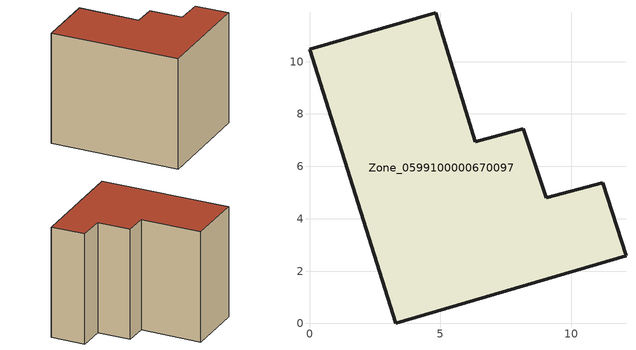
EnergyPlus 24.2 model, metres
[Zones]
Zone_0599100000670097
 floor ground (C_G): 6.33,6.95 8.17,7.43 9.05,4.79 11.2,5.38 12.09,2.59 3.3,0 0,10.48 4.83,11.88 z0
 wall outside (C_F): 3.3,0 12.09,2.59 11.2,5.38 9.05,4.79 8.17,7.43 6.33,6.95 4.83,11.88 0,10.48 3.3,0 z0:9.64
 roof outside (C_R): 4.83,11.88 0,10.48 3.3,0 12.09,2.59 11.2,5.38 9.05,4.79 8.17,7.43 6.33,6.95 z9.64
[BUILDING]
Pand.0599100000670097: North Axis=0; Terrain=City; Loads Convergence Tolerance Value=0.04; Temperature Convergence Tolerance Value=0.4; Solar Distribution=FullExterior; Maximum Number of Warmup Days=25; Minimum Number of Warmup Days=1
[Site:Location]
Rotterdam.The.Hague.AP_ZH_NLD Design_Conditions: Latitude=51.96; Longitude=4.45; Time Zone=1; Elevation=-4.5
[SITE:GROUNDTEMPERATURE:BUILDINGSURFACE]
18, 18, 18, 18, 18, 18, 18, 18, 18, 18, 18, 18
[MATERIAL] Thermal Absorptance=0.9; Solar Absorptance=0.7; Visible Absorptance=0.7
Name | Roughness | Thickness | Conductivity | Density | Specific Heat
G.TI.1946 | MediumSmooth | 0.15 | 1 | 540 | 1210
F.TI.1946 | Rough | 0.3 | 0.857143 | 1920 | 840
R.TI.1946 | MediumRough | 0.2 | 0.1 | 1500 | 1000
[CONSTRUCTION]
C_G: G.TI.1946
C_F: F.TI.1946
C_R: R.TI.1946
[ZONE]
Zone_0599100000670097: Type=1; Multiplier=1; Ceiling Height=Autocalculate; Volume=Autocalculate; Floor Area=autocalculate; Part of Total Floor Area=Yes
[ZONEINFILTRATION:DESIGNFLOWRATE]
Infil_Zone_0599100000670097: Zone or ZoneList or Space or SpaceList=Zone_0599100000670097; Schedule=AlwaysOn; Design Flow Rate Calculation Method=Flow/Area; Flow Rate per Floor Area=0.003; Constant Term Coefficient=1; Temperature Term Coefficient=0; Velocity Term Coefficient=0; Velocity Squared Term Coefficient=0
[HVACTEMPLATE:ZONE:IDEALLOADSAIRSYSTEM]
Zone_0599100000670097: Maximum Heating Supply Air Temperature=50; Minimum Cooling Supply Air Temperature=13; Maximum Heating Supply Air Humidity Ratio=0.0156; Minimum Cooling Supply Air Humidity Ratio=0.0077; Heating Limit=NoLimit; Cooling Limit=NoLimit; Dehumidification Control Type=ConstantSensibleHeatRatio; Cooling Sensible Heat Ratio=0.7; Dehumidification Setpoint=60; Humidification Control Type=None; Humidification Setpoint=30; Outdoor Air Method=None; Outdoor Air Flow Rate per Person=0.00944; Outdoor Air Flow Rate per Zone Floor Area=0; Outdoor Air Flow Rate per Zone=0; Demand Controlled Ventilation Type=None; Outdoor Air Economizer Type=NoEconomizer; Heat Recovery Type=None; Sensible Heat Recovery Effectiveness=0.7; Latent Heat Recovery Effectiveness=0.65
[ZONECONTROL:THERMOSTAT]
ThermostatControl_Zone_0599100000670097: Zone or ZoneList=Zone_0599100000670097; Control Type Schedule=DualSetpointControlType; Control 1=Thermostat_Zone_0599100000670097; Temperature Difference Between Cutout And Setpoint=0
[THERMOSTATSETPOINT:DUALSETPOINT]
Thermostat_Zone_0599100000670097: Heating Setpoint Temperature Schedule=HeatingSetpoint_Zone_0599100000670097; Cooling Setpoint Temperature Schedule=CoolingSetpoint_Zone_0599100000670097
[SCHEDULE:COMPACT]
HeatingSetpoint_Zone_0599100000670097: Through: 12/31, For: AllDays, Until: 24:00, 21
CoolingSetpoint_Zone_0599100000670097: Through: 12/31, For: AllDays, Until: 24:00, 24
DualSetpointControlType: Through: 12/31, For: AllDays, Until: 24:00, 4
AlwaysOn: Through: 12/31, For: AllDays, Until: 24:00, 1
